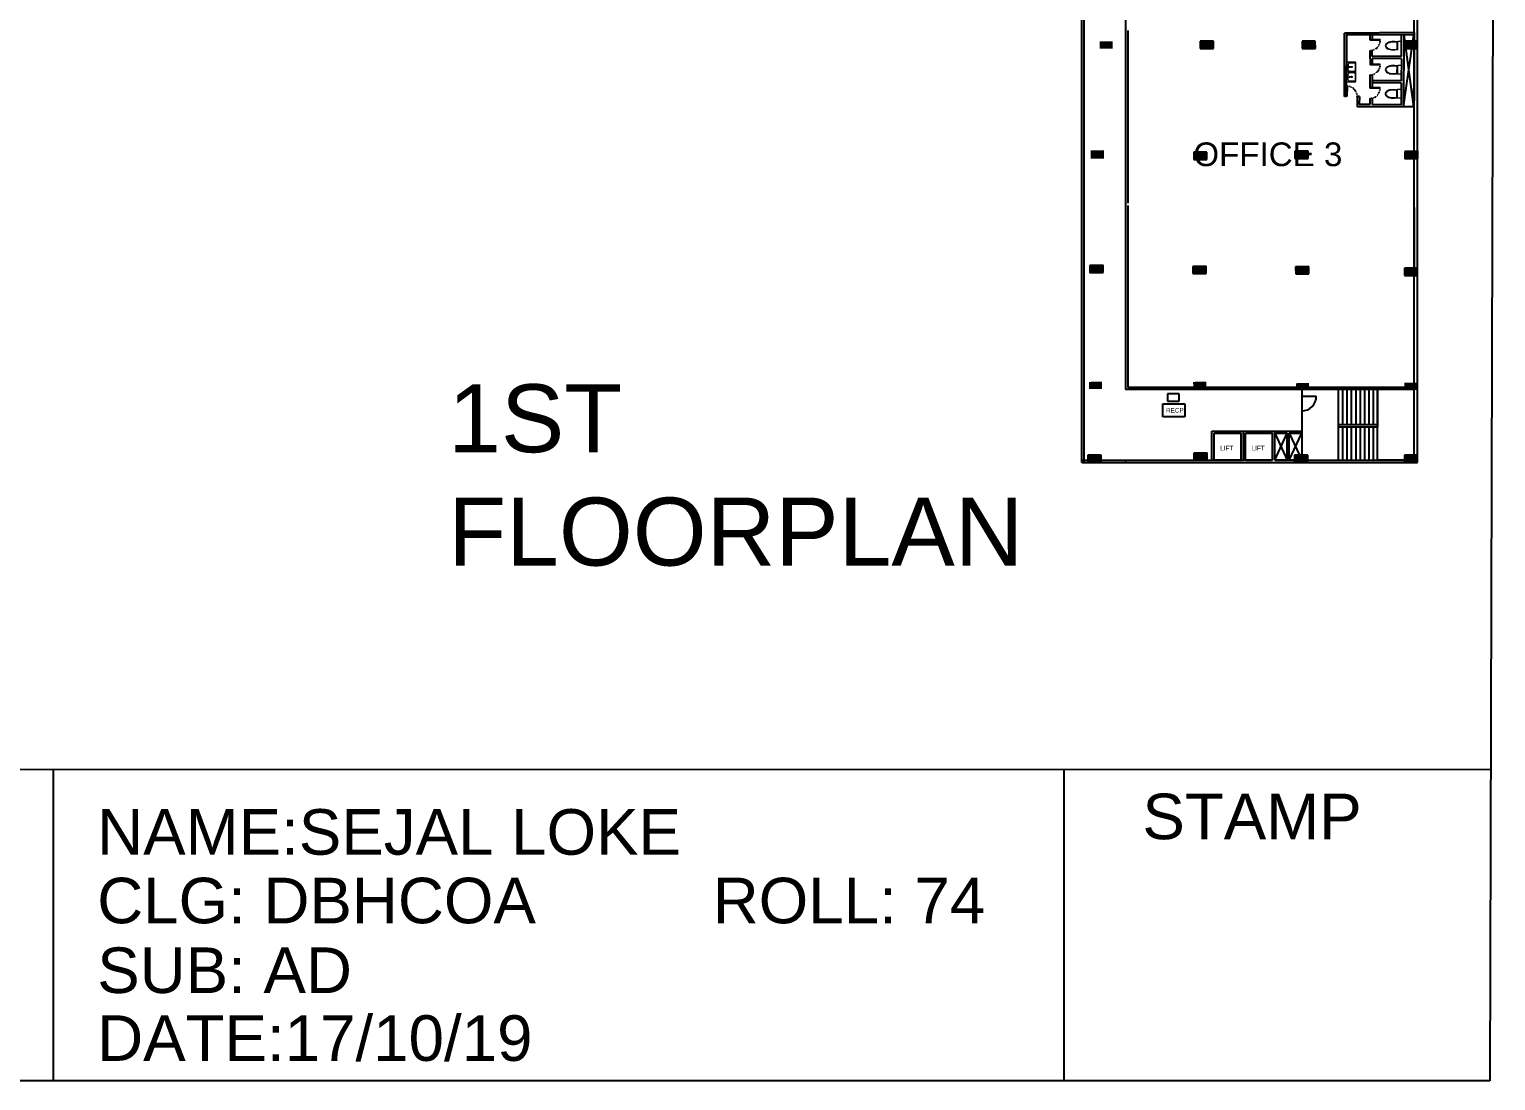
# Model space of a CAD drawing. Header units: millimetres. Extents: x 587797 to 2274247, y 1711 to 439204.
# Drawn here: x 1198606 to 1299108, y 189503 to 261580 of the extents above; entities that cross this region are included whole.
import ezdxf

# ---------------------------------------------------------------- set-up
doc = ezdxf.new("R2010")
doc.units = ezdxf.units.MM
doc.linetypes.add('ACAD_ISO03W100', pattern=[30, 12, -18])
doc.layers.add('finiture', color=7, linetype='Continuous', lineweight=20)
doc.styles.add('DIM_FONT', font='SIMPLEX', dxfattribs={"width": 0.8})
doc.styles.get("Standard").update_dxf_attribs({"font": 'arial.ttf'})

msp = doc.modelspace()

# ---------------------------------------------------------------- hatches: boundary and pattern name
h = msp.add_hatch(color=256)
h.dxf.hatch_style = 1
h.paths.add_polyline_path([(1272859.96, 260260.199), (1272855.672, 260760.18), (1271955.705, 260752.462), (1271959.993, 260252.481)])
h = msp.add_hatch(color=256)
h.dxf.hatch_style = 1
h.paths.add_polyline_path([(1279765.449, 260270.832), (1279761.162, 260770.814), (1278861.195, 260763.096), (1278865.482, 260263.114)])
h = msp.add_hatch(color=256)
h.dxf.hatch_style = 1
h.paths.add_polyline_path([(1286749.585, 260270.832), (1286745.297, 260770.814), (1285845.33, 260763.096), (1285849.618, 260263.114)])
h = msp.add_hatch(color=256)
h.dxf.hatch_style = 1
h.paths.add_polyline_path([(1293755.4, 260270.832), (1293751.113, 260770.814), (1292851.146, 260763.096), (1292855.433, 260263.114)])
h = msp.add_hatch(color=256)
h.dxf.hatch_style = 1
h.paths.add_polyline_path([(1272259.509, 252717.985), (1272255.221, 253217.967), (1271355.254, 253210.249), (1271359.542, 252710.267)])
h = msp.add_hatch(color=256)
h.dxf.hatch_style = 1
h.paths.add_polyline_path([(1279314.757, 252665.47), (1279310.469, 253165.452), (1278410.502, 253157.734), (1278414.79, 252657.753)])
h = msp.add_hatch(color=256)
h.dxf.hatch_style = 1
h.paths.add_polyline_path([(1286253.105, 252724.972), (1286248.818, 253224.954), (1285348.851, 253217.236), (1285353.138, 252717.254)])
h = msp.add_hatch(color=256)
h.dxf.hatch_style = 1
h.paths.add_polyline_path([(1293781.196, 252719.797), (1293776.909, 253219.779), (1292876.942, 253212.061), (1292881.229, 252712.079)])
h = msp.add_hatch(color=256)
h.dxf.hatch_style = 1
h.paths.add_polyline_path([(1272201.682, 244899.684), (1272197.395, 245399.666), (1271297.428, 245391.948), (1271301.715, 244891.966)])
h = msp.add_hatch(color=256)
h.dxf.hatch_style = 1
h.paths.add_polyline_path([(1279261.357, 244836.064), (1279257.069, 245336.046), (1278357.103, 245328.328), (1278361.39, 244828.346)])
h = msp.add_hatch(color=256)
h.dxf.hatch_style = 1
h.paths.add_polyline_path([(1286303.874, 244814.635), (1286299.586, 245314.616), (1285399.619, 245306.898), (1285403.907, 244806.917)])
h = msp.add_hatch(color=256)
h.dxf.hatch_style = 1
h.paths.add_polyline_path([(1293753.981, 244701.832), (1293749.694, 245201.814), (1292849.727, 245194.096), (1292854.015, 244694.115)])
h = msp.add_hatch(color=256)
h.dxf.hatch_style = 1
h.paths.add_polyline_path([(1272135.982, 236919.333), (1272131.694, 237419.315), (1271231.727, 237411.597), (1271236.015, 236911.615)])
h = msp.add_hatch(color=256)
h.dxf.hatch_style = 1
h.paths.add_polyline_path([(1279277.394, 236919.333), (1279273.106, 237419.315), (1278373.139, 237411.597), (1278377.427, 236911.615)])
h = msp.add_hatch(color=256)
h.dxf.hatch_style = 1
h.paths.add_polyline_path([(1286325.169, 236828.301), (1286320.881, 237328.283), (1285420.914, 237320.565), (1285425.202, 236820.584)])
h = msp.add_hatch(color=256)
h.dxf.hatch_style = 1
h.paths.add_polyline_path([(1293750.768, 236856.351), (1293746.48, 237356.333), (1292846.513, 237348.615), (1292850.801, 236848.634)])
h = msp.add_hatch(color=256)
h.dxf.hatch_style = 1
h.paths.add_polyline_path([(1272065.342, 231885.084), (1272061.054, 232385.066), (1271161.087, 232377.348), (1271165.375, 231877.366)])
h = msp.add_hatch(color=256)
h.dxf.hatch_style = 1
h.paths.add_polyline_path([(1279331.025, 232035.084), (1279326.737, 232535.066), (1278426.77, 232527.348), (1278431.058, 232027.366)])
h = msp.add_hatch(color=256)
h.dxf.hatch_style = 1
h.paths.add_polyline_path([(1286228.25, 231885.084), (1286223.962, 232385.066), (1285323.996, 232377.348), (1285328.283, 231877.366)])
h = msp.add_hatch(color=256)
h.dxf.hatch_style = 1
h.paths.add_polyline_path([(1293753.981, 231885.084), (1293749.694, 232385.066), (1292849.727, 232377.348), (1292854.015, 231877.366)])

# ---------------------------------------------------------------- linework, layer by layer
for p, q in [((1299107.928, 329491.777), (1298708.985, 189502.699)), ((1293743.882, 236884.998), (1293743.882, 291734.998)), ((1270743.882, 231884.998), (1270743.882, 287504.998)), ((1270893.882, 231884.998), (1270893.882, 287504.998)), ((1273743.882, 286654.659), (1273743.882, 236884.998)), ((1293513.882, 261504.659), (1293513.882, 286504.659)), ((1273893.882, 261504.659), (1273893.882, 249654.659)), ((1273893.882, 261504.659), (1273893.882, 249654.659)), ((1293514.31, 261354.66), (1288737.125, 261320.678)), ((1288737.125, 256978.774), (1288737.125, 261320.678)), ((1288879.163, 261321.689), (1288879.163, 261219.46)), ((1293514.31, 261354.66), (1293483.941, 256254.747)), ((1293514.31, 261354.66), (1293494.187, 256554.702)), ((1293513.882, 249504.659), (1293513.882, 261504.659)), ((1293514.31, 261354.66), (1293527.578, 256704.679)), ((1279761.162, 260770.814), (1278861.195, 260763.096)), ((1278861.195, 260763.096), (1278865.482, 260263.114)), ((1279765.449, 260270.832), (1279761.162, 260770.814)), ((1286745.297, 260770.814), (1285845.33, 260763.096)), ((1285845.33, 260763.096), (1285849.618, 260263.114)), ((1286749.585, 260270.832), (1286745.297, 260770.814)), ((1288879.163, 261219.46), (1288858.287, 256978.178)), ((1288879.163, 261219.46), (1293514.658, 261232.687)), ((1290505.057, 260835.388), (1290506.948, 261219.46)), ((1291205.049, 260831.943), (1290505.057, 260835.388)), ((1291205.191, 260860.942), (1290505.2, 260864.388)), ((1290655.055, 260834.65), (1290656.946, 261218.722)), ((1292649.539, 259708.896), (1292656.861, 261230.239)), ((1292806.92, 261208.14), (1292782.556, 256258.2)), ((1292806.92, 261208.14), (1292782.556, 256258.2)), ((1292782.556, 256258.2), (1293506.911, 261204.694)), ((1292806.92, 261208.14), (1293483.941, 256254.747)), ((1293751.113, 260770.814), (1292851.146, 260763.096)), ((1292851.146, 260763.096), (1292855.433, 260263.114)), ((1293755.4, 260270.832), (1293751.113, 260770.814)), ((1278865.482, 260263.114), (1279765.449, 260270.832)), ((1285849.618, 260263.114), (1286749.585, 260270.832)), ((1290498.826, 259569.48), (1290496.766, 259150.966)), ((1290498.826, 259569.48), (1290501.612, 260135.397)), ((1290648.824, 259568.742), (1290646.764, 259150.228)), ((1292648.8, 259558.898), (1290648.824, 259568.742)), ((1290649.563, 259718.74), (1290651.69, 260150.918)), ((1292649.539, 259708.896), (1290649.563, 259718.74)), ((1292648.8, 259558.898), (1292641.417, 258058.916)), ((1292855.433, 260263.114), (1293755.4, 260270.832)), ((1290493.321, 258450.974), (1290488.849, 257542.375)), ((1291196.758, 259147.521), (1290496.766, 259150.966)), ((1291196.901, 259176.52), (1290496.909, 259179.966)), ((1290643.399, 258466.496), (1290638.99, 257570.636)), ((1291196.758, 259147.521), (1291196.901, 259176.52)), ((1288890.568, 257678.027), (1288887.123, 256978.036)), ((1288919.568, 257677.885), (1288890.568, 257678.027)), ((1288919.568, 257677.885), (1288916.123, 256977.893)), ((1291188.84, 257538.929), (1290488.849, 257542.375)), ((1291188.983, 257567.929), (1290488.991, 257571.374)), ((1292640.679, 257908.918), (1290640.703, 257918.762)), ((1292641.417, 258058.916), (1290641.441, 258068.76)), ((1291188.84, 257538.929), (1291188.983, 257567.929)), ((1292640.679, 257908.918), (1292633.296, 256408.936)), ((1288887.123, 256978.036), (1288737.125, 256978.774)), ((1289612.717, 256824.463), (1289610.007, 256273.815)), ((1289616.114, 256974.448), (1289615.376, 256824.45)), ((1289763.454, 256973.723), (1289616.114, 256974.448)), ((1289763.454, 256973.723), (1289760.743, 256423.075)), ((1290483.322, 256419.518), (1289760.743, 256423.075)), ((1290485.403, 256842.383), (1290483.322, 256419.518)), ((1290635.482, 256857.905), (1290633.32, 256418.78)), ((1292633.296, 256408.936), (1290633.32, 256418.78)), ((1293483.941, 256254.747), (1289610.007, 256273.815)), ((1272255.221, 253217.967), (1271355.254, 253210.249)), ((1279310.469, 253165.452), (1278410.502, 253157.734)), ((1278410.502, 253157.734), (1278414.79, 252657.753)), ((1278414.79, 252657.753), (1279314.757, 252665.47)), ((1279314.757, 252665.47), (1279310.469, 253165.452)), ((1286248.818, 253224.954), (1285348.851, 253217.236)), ((1285348.851, 253217.236), (1285353.138, 252717.254)), ((1285353.138, 252717.254), (1286253.105, 252724.972)), ((1286253.105, 252724.972), (1286248.818, 253224.954)), ((1293776.909, 253219.779), (1292876.942, 253212.061)), ((1292876.942, 253212.061), (1292881.229, 252712.079)), ((1292881.229, 252712.079), (1293781.196, 252719.797)), ((1293781.196, 252719.797), (1293776.909, 253219.779)), ((1273893.882, 249504.659), (1273893.882, 237034.998)), ((1293513.882, 237034.998), (1293513.882, 249504.659)), ((1293514.31, 249354.66), (1293527.578, 244704.679)), ((1272197.395, 245399.666), (1271297.428, 245391.948)), ((1271297.428, 245391.948), (1271301.715, 244891.966)), ((1272201.682, 244899.684), (1272197.395, 245399.666)), ((1279257.069, 245336.046), (1278357.103, 245328.328)), ((1278357.103, 245328.328), (1278361.39, 244828.346)), ((1279261.357, 244836.064), (1279257.069, 245336.046)), ((1286299.586, 245314.616), (1285399.619, 245306.898)), ((1285399.619, 245306.898), (1285403.907, 244806.917)), ((1286303.874, 244814.635), (1286299.586, 245314.616)), ((1271301.715, 244891.966), (1272201.682, 244899.684)), ((1278361.39, 244828.346), (1279261.357, 244836.064)), ((1285403.907, 244806.917), (1286303.874, 244814.635)), ((1293749.694, 245201.814), (1292849.727, 245194.096)), ((1292849.727, 245194.096), (1292854.015, 244694.115)), ((1292854.015, 244694.115), (1293753.981, 244701.832)), ((1293753.981, 244701.832), (1293749.694, 245201.814)), ((1270753.82, 243855.961), (1270755.4, 243855.961)), ((1293513.882, 236884.998), (1273743.882, 236884.998)), ((1293513.882, 237034.998), (1273893.882, 237034.998)), ((1276625.378, 236585.458), (1276625.378, 236085.458)), ((1277425.378, 236585.458), (1276625.378, 236585.458)), ((1277425.378, 236085.458), (1277425.378, 236585.458)), ((1288313.882, 236884.998), (1285813.882, 236884.998)), ((1285813.882, 236884.998), (1285813.882, 232034.998)), ((1285813.882, 236422.54), (1286813.882, 236422.54)), ((1288313.882, 236884.998), (1288313.882, 232034.998)), ((1288613.882, 236884.998), (1288613.882, 234459.998)), ((1288913.882, 236884.998), (1288913.882, 234459.998)), ((1289213.882, 236884.998), (1289213.882, 234459.998)), ((1289513.882, 236884.998), (1289513.882, 234459.998)), ((1289813.882, 236884.998), (1289813.882, 234459.998)), ((1290113.882, 236884.998), (1290113.882, 234459.998)), ((1290413.882, 236884.998), (1290413.882, 234459.998)), ((1290713.882, 236884.998), (1290713.882, 234459.998)), ((1291013.882, 234459.998), (1291013.882, 236884.998)), ((1291013.882, 236884.998), (1291013.882, 234309.998)), ((1293513.882, 232034.998), (1293513.882, 236884.998)), ((1293743.882, 231884.998), (1293743.882, 236884.998)), ((1276296.04, 235908.426), (1277796.04, 235908.426)), ((1276296.04, 235008.426), (1276296.04, 235908.426)), ((1276625.378, 236085.458), (1277425.378, 236085.458)), ((1277796.04, 235908.426), (1277796.04, 235008.426)), ((1277796.04, 235008.426), (1276296.04, 235008.426)), ((1291013.882, 234459.998), (1288313.882, 234459.998)), ((1291013.882, 234309.998), (1288313.882, 234309.998)), ((1288613.882, 234309.998), (1288613.882, 232034.998)), ((1288913.882, 234309.998), (1288913.882, 232034.998)), ((1289213.882, 234309.998), (1289213.882, 232034.998)), ((1289513.882, 234309.998), (1289513.882, 232034.998)), ((1289813.882, 234309.998), (1289813.882, 232034.998)), ((1290113.882, 234309.998), (1290113.882, 232034.998)), ((1290413.882, 234309.998), (1290413.882, 232034.998)), ((1290713.882, 234309.998), (1290713.882, 232034.998)), ((1291013.882, 232034.998), (1291013.882, 234309.998)), ((1279663.882, 232034.998), (1279663.882, 234034.998)), ((1279663.882, 234034.998), (1281813.882, 234034.998)), ((1279813.882, 232034.998), (1279813.882, 233884.998)), ((1279813.882, 233884.998), (1281663.882, 233884.998)), ((1281663.882, 232034.998), (1281663.882, 233884.998)), ((1281813.882, 232034.998), (1281813.882, 234034.998)), ((1281813.882, 234034.998), (1283813.882, 234034.998)), ((1281813.882, 232034.998), (1281813.882, 234034.998)), ((1281963.882, 232034.998), (1281963.882, 233884.998)), ((1281963.882, 233884.998), (1283813.882, 233884.998)), ((1283813.882, 234034.998), (1284813.882, 234034.998)), ((1283813.882, 232034.998), (1283813.882, 233884.998)), ((1283963.882, 232034.998), (1283963.882, 234034.998)), ((1283963.882, 233884.998), (1284813.882, 233884.998)), ((1283963.882, 233884.998), (1284813.882, 232034.998)), ((1283963.882, 232034.998), (1284813.882, 233884.998)), ((1284813.882, 234034.998), (1285813.882, 234034.998)), ((1284813.882, 232034.998), (1284813.882, 233884.998)), ((1284963.882, 232034.998), (1284963.882, 233884.998)), ((1284963.882, 233884.998), (1285813.882, 233884.998)), ((1284963.882, 233884.998), (1285813.882, 232034.998)), ((1284963.882, 232034.998), (1285813.882, 233884.998)), ((1272061.054, 232385.066), (1271161.087, 232377.348)), ((1271161.087, 232377.348), (1271165.375, 231877.366)), ((1272065.342, 231885.084), (1272061.054, 232385.066)), ((1279326.737, 232535.066), (1278426.77, 232527.348)), ((1278426.77, 232527.348), (1278431.058, 232027.366)), ((1279331.025, 232035.084), (1279326.737, 232535.066)), ((1286223.962, 232385.066), (1285323.996, 232377.348)), ((1285323.996, 232377.348), (1285328.283, 231877.366)), ((1286228.25, 231885.084), (1286223.962, 232385.066)), ((1293749.694, 232385.066), (1292849.727, 232377.348)), ((1292849.727, 232377.348), (1292854.015, 231877.366)), ((1293753.981, 231885.084), (1293749.694, 232385.066)), ((1270743.882, 232034.998), (1281813.882, 232034.998)), ((1270743.882, 231884.998), (1293743.882, 231884.998)), ((1271165.375, 231877.366), (1272065.342, 231885.084)), ((1273743.882, 232034.998), (1273743.882, 231884.998)), ((1278431.058, 232027.366), (1279331.025, 232035.084)), ((1279813.882, 232034.998), (1281663.882, 232034.998)), ((1281663.882, 232034.998), (1279813.882, 232034.998)), ((1283813.882, 232034.998), (1281813.882, 232034.998)), ((1281963.882, 232034.998), (1283813.882, 232034.998)), ((1283963.882, 232034.998), (1293513.882, 232034.998)), ((1284813.882, 232034.998), (1283963.882, 232034.998)), ((1285813.882, 232034.998), (1284963.882, 232034.998)), ((1285328.283, 231877.366), (1286228.25, 231885.084)), ((1293513.882, 232034.998), (1291013.882, 232034.998)), ((1292854.015, 231877.366), (1293753.981, 231885.084)), ((1298769.77, 210832.107), (1099917.102, 210806.494)), ((1200236.681, 210819.415), (1200236.681, 189502.699)), ((1269510.784, 210828.338), (1269510.784, 189502.699)), ((1298708.985, 189502.699), (1099921.087, 189502.699))]:
    msp.add_line(p, q)
at = {"linetype": 'ACAD_ISO03W100'}
for centre, start, end in [((1290505.057, 260835.388), 269.71799006, 359.71799003), ((1290496.766, 259150.966), 269.71799006, 359.71799003), ((1288916.123, 256977.893), 359.71799003, 89.71799006), ((1290488.849, 257542.375), 269.71799006, 359.71799003)]:
    msp.add_arc(centre, 700, start, end, dxfattribs=at)
msp.add_arc((1285813.882, 236422.54), 1000, 270, 0)
at = {"layer": 'finiture'}
for p, q in [((1292330.496, 260716.281), (1292327.906, 260190.19)), ((1292330.309, 260716.931), (1292406.972, 260716.554)), ((1292403.674, 260149.76), (1292406.73, 260770.455)), ((1292406.73, 260770.455), (1292654.758, 260769.235)), ((1292654.758, 260769.235), (1292651.702, 260148.539)), ((1289476.518, 259332.466), (1288941.003, 259335.102)), ((1288941.006, 259335.653), (1289476.521, 259333.018)), ((1288895.171, 258613.055), (1288892.257, 258021.17)), ((1288898.518, 259293.032), (1288895.604, 258701.147)), ((1289473.171, 258652.488), (1288937.656, 258655.124)), ((1288937.659, 258655.676), (1289473.174, 258653.04)), ((1288937.674, 258658.662), (1289473.189, 258656.026)), ((1288949.876, 258274.557), (1288950.292, 258359.112)), ((1288953.223, 258954.535), (1288953.639, 259039.09)), ((1288978.061, 258274.418), (1289147.31, 258301.771)), ((1289147.448, 258329.956), (1288978.477, 258358.973)), ((1288981.408, 258954.396), (1289150.656, 258981.749)), ((1289150.795, 259009.934), (1288981.824, 259038.951)), ((1289006.627, 258351.788), (1289007.494, 258527.945)), ((1289008.76, 258785.147), (1289009.627, 258961.304)), ((1289009.974, 259031.766), (1289010.841, 259207.922)), ((1289092.466, 258612.083), (1289388.408, 258610.627)), ((1289388.842, 258698.72), (1289092.899, 258700.176)), ((1289095.813, 259292.061), (1289391.755, 259290.604)), ((1289147.31, 258301.771), (1289147.448, 258329.956)), ((1289150.656, 258981.749), (1289150.795, 259009.934)), ((1289472.547, 258525.656), (1289470.466, 258102.881)), ((1289475.894, 259205.633), (1289473.813, 258782.858)), ((1289512.327, 258018.118), (1289515.241, 258610.003)), ((1289515.674, 258698.095), (1289518.587, 259289.98)), ((1292322.374, 259066.301), (1292319.785, 258540.21)), ((1292322.188, 259066.951), (1292398.851, 259066.574)), ((1292322.527, 258536.836), (1292396.242, 258536.473)), ((1292395.553, 258499.78), (1292398.608, 259120.475)), ((1292643.581, 258498.559), (1292395.553, 258499.78)), ((1292398.608, 259120.475), (1292646.636, 259119.255)), ((1292646.636, 259119.255), (1292643.581, 258498.559)), ((1288934.327, 257978.684), (1289469.842, 257976.048)), ((1289005.414, 258105.17), (1289006.281, 258281.326)), ((1289385.495, 258018.742), (1289089.552, 258020.198)), ((1292314.253, 257416.321), (1292311.664, 256890.23)), ((1292314.066, 257416.971), (1292390.729, 257416.594)), ((1292387.432, 256849.8), (1292390.487, 257470.495)), ((1292390.487, 257470.495), (1292638.515, 257469.275)), ((1292638.515, 257469.275), (1292635.46, 256848.579)), ((1292314.406, 256886.856), (1292388.12, 256886.493)), ((1292635.46, 256848.579), (1292387.432, 256849.8))]:
    msp.add_line(p, q, dxfattribs=at)
for centre, radius in [((1288964.523, 258387.228), 28.185), ((1288967.177, 258926.28), 28.185), ((1288967.87, 259067.205), 28.185), ((1289231.934, 258315.447), 42.278), ((1289235.281, 258995.425), 42.278), ((1288963.83, 258246.303), 28.185)]:
    msp.add_circle(centre, radius, dxfattribs=at)
for centre, radius, start, end in [((1291710.212, 260456.282), 164.868, 179.71799003, 217.32102474), ((1291710.212, 260456.282), 164.868, 142.11495533, 179.71799003), ((1291890.935, 260594.062), 392.122, 217.32102474, 241.44625529), ((1291889.57, 260316.731), 392.122, 117.9897248, 142.11495533), ((1291710.212, 260456.282), 127.664, 179.71799003, 217.32102474), ((1291710.212, 260456.282), 127.664, 142.11495533, 179.71799003), ((1291890.935, 260594.062), 354.917, 217.32102474, 241.44625529), ((1291889.57, 260316.731), 354.917, 117.9897248, 142.11495533), ((1292008.235, 260093.457), 644.97, 102.27656681, 117.9897248), ((1292008.235, 260093.457), 607.765, 102.27656681, 117.9897248), ((1292085.299, 259739.316), 1007.399, 89.71799006, 102.27656681), ((1292085.299, 259739.316), 970.194, 89.71799006, 102.27656681), ((1292085.299, 259739.316), 970.194, 77.15941329, 89.71799006), ((1292085.299, 259739.316), 1007.399, 77.15941329, 89.71799006), ((1292165.845, 260092.682), 607.765, 75.20955043, 77.15941329), ((1292165.845, 260092.682), 644.97, 75.20955043, 77.15941329), ((1288940.795, 259292.824), 42.278, 89.71799006, 179.71799003), ((1289476.31, 259290.188), 42.278, 359.71799003, 89.71799006), ((1292011.792, 260816.156), 644.97, 241.44625529, 257.15941329), ((1292011.792, 260816.156), 607.765, 241.44625529, 257.15941329), ((1292092.338, 261169.521), 1007.399, 257.15941329, 269.71799006), ((1292092.338, 261169.521), 970.194, 257.15941329, 269.71799006), ((1292092.338, 261169.521), 1007.399, 269.71799006, 282.27656681), ((1292092.338, 261169.521), 970.194, 269.71799006, 282.27656681), ((1292169.402, 260815.38), 607.765, 282.27656681, 284.22642967), ((1288937.448, 258612.846), 42.278, 89.71799006, 179.71799003), ((1288937.882, 258700.939), 42.278, 179.71799003, 269.71799006), ((1289092.049, 258527.528), 84.556, 89.71799006, 179.71799003), ((1289093.315, 258784.731), 84.556, 179.71799003, 269.71799006), ((1289095.396, 259207.506), 84.556, 89.71799006, 179.71799003), ((1289387.992, 258526.072), 84.556, 359.71799003, 89.71799006), ((1289389.258, 258783.275), 84.556, 269.71799006, 359.71799003), ((1289391.339, 259206.049), 84.556, 359.71799003, 89.71799006), ((1289472.963, 258610.211), 42.278, 359.71799003, 89.71799006), ((1289473.397, 258698.303), 42.278, 269.71799006, 359.71799003), ((1291702.09, 258806.302), 164.868, 179.71799003, 217.32102474), ((1291702.09, 258806.302), 164.868, 142.11495533, 179.71799003), ((1291882.814, 258944.082), 392.122, 217.32102474, 241.44625529), ((1291881.449, 258666.751), 392.122, 117.9897248, 142.11495533), ((1291702.09, 258806.302), 127.664, 179.71799003, 217.32102474), ((1291702.09, 258806.302), 127.664, 142.11495533, 179.71799003), ((1291882.814, 258944.082), 354.917, 217.32102474, 241.44625529), ((1291881.449, 258666.751), 354.917, 117.9897248, 142.11495533), ((1292003.671, 259166.176), 644.97, 241.44625529, 257.15941329), ((1292000.114, 258443.477), 644.97, 102.27656681, 117.9897248), ((1292003.671, 259166.176), 607.765, 241.44625529, 257.15941329), ((1292000.114, 258443.477), 607.765, 102.27656681, 117.9897248), ((1292084.217, 259519.541), 1007.399, 257.15941329, 269.71799006), ((1292077.177, 258089.336), 1007.399, 89.71799006, 102.27656681), ((1292084.217, 259519.541), 970.194, 257.15941329, 269.71799006), ((1292077.177, 258089.336), 970.194, 89.71799006, 102.27656681), ((1292084.217, 259519.541), 1007.399, 269.71799006, 282.27656681), ((1292084.217, 259519.541), 970.194, 269.71799006, 282.27656681), ((1292077.177, 258089.336), 970.194, 77.15941329, 89.71799006), ((1292077.177, 258089.336), 1007.399, 77.15941329, 89.71799006), ((1292161.28, 259165.4), 607.765, 282.27656681, 284.22642967), ((1292157.723, 258442.702), 607.765, 75.20955043, 77.15941329), ((1292161.28, 259165.4), 644.97, 282.27656681, 284.22642967), ((1292157.723, 258442.702), 644.97, 75.20955043, 77.15941329), ((1288934.535, 258020.961), 42.278, 179.71799003, 269.71799006), ((1289089.969, 258104.753), 84.556, 179.71799003, 269.71799006), ((1289385.911, 258103.297), 84.556, 269.71799006, 359.71799003), ((1289470.05, 258018.326), 42.278, 269.71799006, 359.71799003), ((1291873.328, 257016.771), 392.122, 117.9897248, 142.11495533), ((1291873.328, 257016.771), 354.917, 117.9897248, 142.11495533), ((1291991.993, 256793.497), 644.97, 102.27656681, 117.9897248), ((1291991.993, 256793.497), 607.765, 102.27656681, 117.9897248), ((1292069.056, 256439.356), 1007.399, 89.71799006, 102.27656681), ((1292069.056, 256439.356), 970.194, 89.71799006, 102.27656681), ((1292069.056, 256439.356), 970.194, 77.15941329, 89.71799006), ((1292069.056, 256439.356), 1007.399, 77.15941329, 89.71799006), ((1292149.602, 256792.722), 607.765, 75.20955043, 77.15941329), ((1292149.602, 256792.722), 644.97, 75.20955043, 77.15941329), ((1291693.969, 257156.322), 164.868, 179.71799003, 217.32102474), ((1291693.969, 257156.322), 164.868, 142.11495533, 179.71799003), ((1291921.646, 257338.429), 456.387, 218.17282758, 261.24912419), ((1291693.969, 257156.322), 127.664, 179.71799003, 217.32102474), ((1291693.969, 257156.322), 127.664, 142.11495533, 179.71799003), ((1291921.987, 257338.751), 419.654, 218.25411564, 261.57210961), ((1292076.096, 257869.561), 1007.399, 257.15941329, 269.71799006), ((1292076.096, 257869.561), 970.194, 257.15941329, 269.71799006), ((1292076.096, 257869.561), 1007.399, 269.71799006, 282.27656681), ((1292076.096, 257869.561), 970.194, 269.71799006, 282.27656681), ((1292153.159, 257515.42), 607.765, 282.27656681, 284.22642967), ((1292153.159, 257515.42), 644.97, 282.27656681, 284.22642967)]:
    msp.add_arc(centre, radius, start, end, dxfattribs=at)

# ---------------------------------------------------------------- texts
for s, height, p in [('OFFICE 3', 1625.3381, (1278383.618, 252198.593)), ('LIFT', 311.9008, (1280232.573, 232715.28)), ('LIFT', 311.9008, (1282382.573, 232715.28)), ('STAMP', 3123.7899, (1274897.028, 206056.941)), ('NAME:SEJAL LOKE', 3123.78985, (1203258.962, 204994.97)), ('CLG: DBHCOA          ROLL: 74', 3123.78985, (1203258.962, 200291.74)), ('SUB: AD', 3123.7899, (1203258.962, 195512.734)), ('DATE:17/10/19', 3123.78985, (1203258.962, 190859.757))]:
    msp.add_text(s, height=height).set_placement(p)
msp.add_text('RECP', height=311.9008, rotation=0.89614877).set_placement((1276516.015, 235293.547))
at = {"insert": (1227308.514, 237243.281), "char_height": 4659.77641, "attachment_point": 1}
msp.add_mtext_dynamic_manual_height_columns('1ST FLOORPLAN', width=400.23196, gutter_width=23298.882, heights=[0], dxfattribs=at)
at = {"layer": 'finiture', "style": 'DIM_FONT', "width": 0.8, "flags": 9}
for tag, p, s in [('YSIZE', (1288893.714, 258317.112), '491'), ('XSIZE', (1288893.714, 258317.112), '450'), ('YSIZE', (1288897.061, 258997.09), '491'), ('XSIZE', (1288897.061, 258997.09), '450')]:
    msp.add_attdef(tag, p, s, height=0.689, rotation=359.71799004, dxfattribs=at)

doc.saveas('drawing.dxf')
